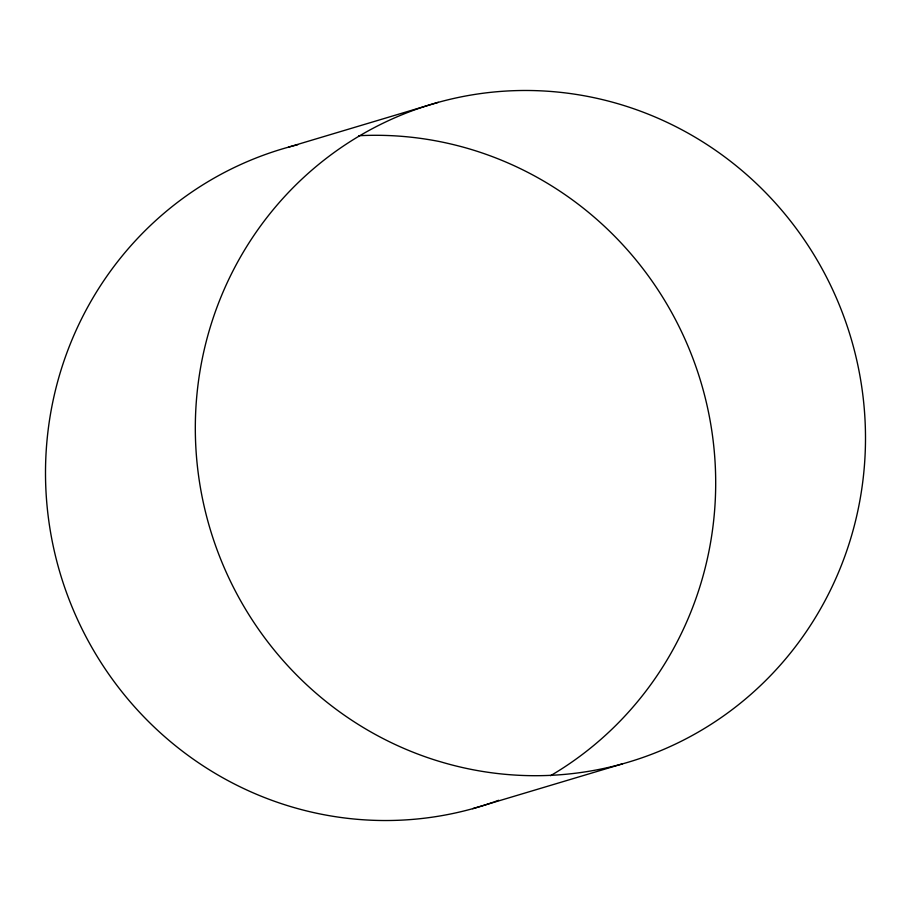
<?xml version="1.0" encoding="UTF-8"?>
<svg xmlns="http://www.w3.org/2000/svg" width="911" height="911" viewBox="0 0 911 911"><rect width="100%" height="100%" fill="white"/><g stroke="black" fill="none" stroke-linecap="round" stroke-linejoin="round"><path stroke-width="1.37" d="M288.525 147.138L438.339 102.317M472.661 808.683L622.475 763.862A343.356 334.348 73.3 0 0 763.395 190.353A343.356 334.348 73.3 0 0 205.339 345.053A343.356 334.348 73.3 0 0 622.475 763.862M493.546 802.135A343.356 334.348 73.3 0 1 60.149 573.304A343.356 334.348 73.3 0 1 297.795 144.712M358.627 135.739A343.356 334.348 73.3 0 1 700.844 381.846A343.356 334.348 73.3 0 1 550.563 775.694M498.681 800.279A343.356 334.348 73.3 0 1 494.832 801.68"/></g></svg>
